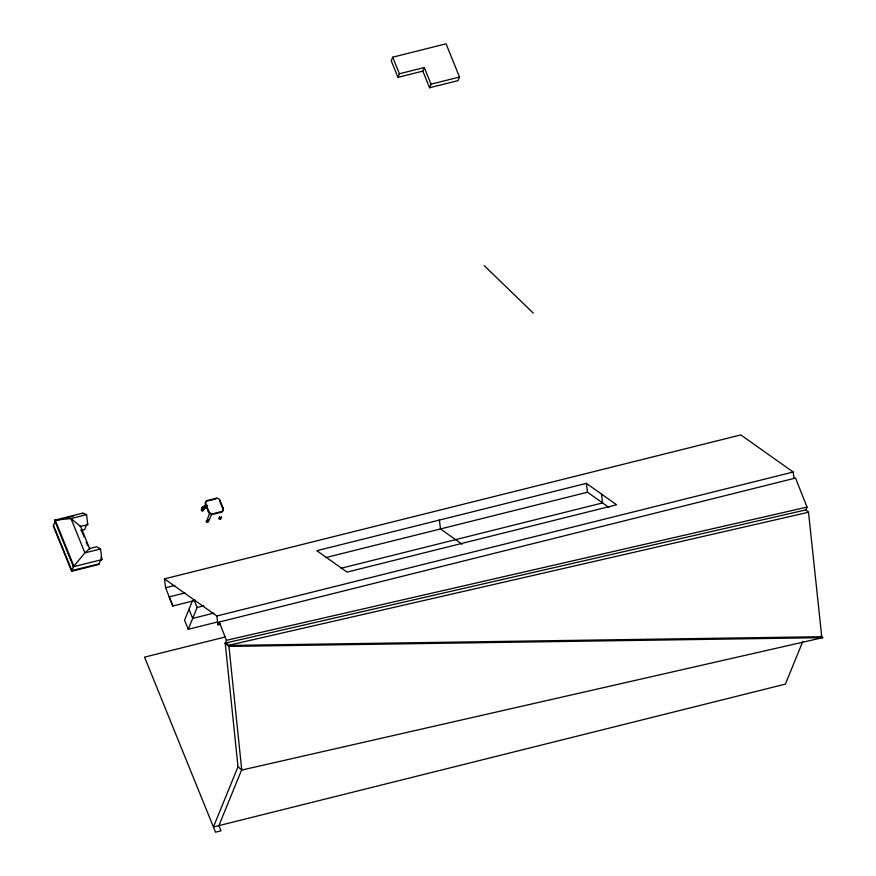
<?xml version="1.0" encoding="UTF-8"?>
<svg xmlns="http://www.w3.org/2000/svg" width="876" height="876" viewBox="0 0 876 876"><rect width="100%" height="100%" fill="white"/><g stroke="black" fill="none" stroke-linecap="round" stroke-linejoin="round"><path stroke-width="1.31" d="M201.874 508.978C199.892 510.719 204.546 511.737 203.396 509.317M203.55 507.522L202.279 507.631L201.469 510.139M204.141 508.551C201.447 511.693 201.37 505.616 205.959 505.89M209.605 513.27L206.966 520.443A1.194 0.942 23.4 0 0 208.017 520.957L208.313 521.976L207.404 522.457A1.215 1.051 22.2 0 1 206.364 521.932L206.232 520.935L207.141 520.464M208.017 520.957L208.882 519.851M81.019 530.484L84.611 529.651L86.801 524.286M71.657 571.272L53.239 526.016L55.429 520.64L73.781 565.918L71.591 571.283L98.878 564.472L101.079 559.096L101.342 559.764M201.414 509.613L202.279 507.631L206.692 504.894M201.589 510.38L202.739 507.379M201.787 510.588L202.378 509.131L207.36 506M202.028 510.741L202.608 509.317L207.601 506.175M202.301 510.839L202.871 509.427L206.845 506.93M205.564 503.503L208.357 511.825A3.811 3.307 22.2 0 0 213.262 514.256L221.431 512.219L221.956 511.42A3.055 2.65 22.2 0 0 223.358 508.759L220.007 500.415A3.351 2.902 22.2 0 0 216.635 498.203L207.579 500.393A3.296 2.858 22.2 0 0 205.51 503.229L208.641 511.113A3.811 3.307 22.2 0 0 213.558 513.544L221.716 511.507M203.331 510.555L204.13 508.737L206.101 507.5M205.948 504.466L205.652 505.178L205.214 503.941A3.296 2.858 22.2 0 1 207.294 501.105M422.812 71.12L429.558 87.742L458.06 80.625L459.517 77.044L446.048 43.8L392.689 57.203L391.233 60.783L397.945 77.34L422.812 71.12L424.28 67.54L399.401 73.759L397.945 77.34M208.357 511.825L208.641 511.113M215.003 499.189L215.288 498.466M215.945 498.948L216.241 498.225M213.262 514.256L213.558 513.544M220.007 500.415L219.712 501.127A3.351 2.902 22.2 0 0 219.515 500.722M221.124 511.65L220.84 512.372L221.672 512.131A3.055 2.65 22.2 0 0 223.062 509.471L222.953 509.076M223.062 507.97L222.778 508.682L220.226 502.386M222.997 509.23L223.292 508.518M192.457 600.816L184.54 620.197L188.241 629.307L217.456 622.004M188.241 629.307L197.133 607.495L193.903 599.523M429.558 87.742L431.014 84.162L424.28 67.54M820.889 636.009L822.761 637.662L228.954 646.422L225.209 643.115L805.8 509.898L807.037 507.084L795.528 478.055L219.208 622.026L226.446 640.29L225.209 643.115L237.998 766.763L213.416 826.999L785.4 684.112L802.81 641.44M241.929 769.161L218.88 825.63L220.982 830.831L215.529 832.2L144.551 657.142L225.504 636.918M220.621 624.183L217.96 624.851L219.208 622.026M208.893 520.541L211.696 514.311M219.504 516.511L219.449 517.705L221.015 517.935A1.205 1.018 4.3 0 0 221.486 517.037L221.278 516.566M73.409 566.739L84.884 552.865L89.571 548.54L96.699 546.755L100.488 548.967L101.912 559.622L73.409 566.739L54.542 520.202L83.045 513.084L86.593 514.672L87.764 524.702L80.636 526.487L70.978 518.57L54.542 520.202M202.126 507.85L206.068 505.364M202.038 508.102L206.276 505.529M202.071 508.649L206.024 506.153M202.192 508.912L207.152 505.78M203.878 509.197L206.835 507.335M219.416 517.585L218.748 518.844L220.402 519.435A1.215 1.062 22.3 0 0 220.872 518.537L220.248 517.672M431.014 84.162L459.517 77.044M54.783 520.804L63.181 518.702M65.766 518.055L73.529 516.117M86.593 514.672L70.978 518.57L84.884 552.865L100.488 548.967M79.683 526.071L80.395 525.885L89.812 549.132L89.1 549.307M208.576 500.787L213.711 499.506M73.135 566.071L73.781 565.918M99.163 563.783L71.876 570.594L53.502 525.348M195.392 600.367L172.824 606.006L165.586 587.741L164.469 578.883L740.8 434.912L793.174 472.022L793.974 478.351M165.586 587.741L174.871 585.42M586.372 483.366L316.849 550.697L347.06 572.105L616.584 504.773L586.372 483.366L587.489 492.224L609.061 507.511M325.861 557.574L587.489 492.224M185.055 592.921L169.134 596.895L172.824 606.006M340.972 568.283L602.589 502.923L601.483 494.064M197.133 607.495L203.779 605.842M213.93 613.09L192.687 618.401L188.997 609.291M164.469 578.883L216.854 615.992L793.174 472.022M226.446 640.29L807.037 507.084M227.924 645.459L808.515 512.252L821.743 636.699L227.924 645.459L225.209 643.115L227.935 643.072M237.998 766.763L241.754 770.07L822.761 637.662M462.079 544.226L440.497 528.94L439.391 520.081M805.8 509.898L808.515 512.252M484.143 265.559L533.254 313.093M392.689 57.203L399.401 73.759M87.512 524.111L87.764 524.702M100.97 557.278L101.912 559.622M82.333 513.259L82.574 513.862M81.161 529.739L84.14 537.076M86.122 541.97L87.611 545.639M216.854 615.992L217.96 624.851M228.954 646.422L241.754 770.07"/></g></svg>
